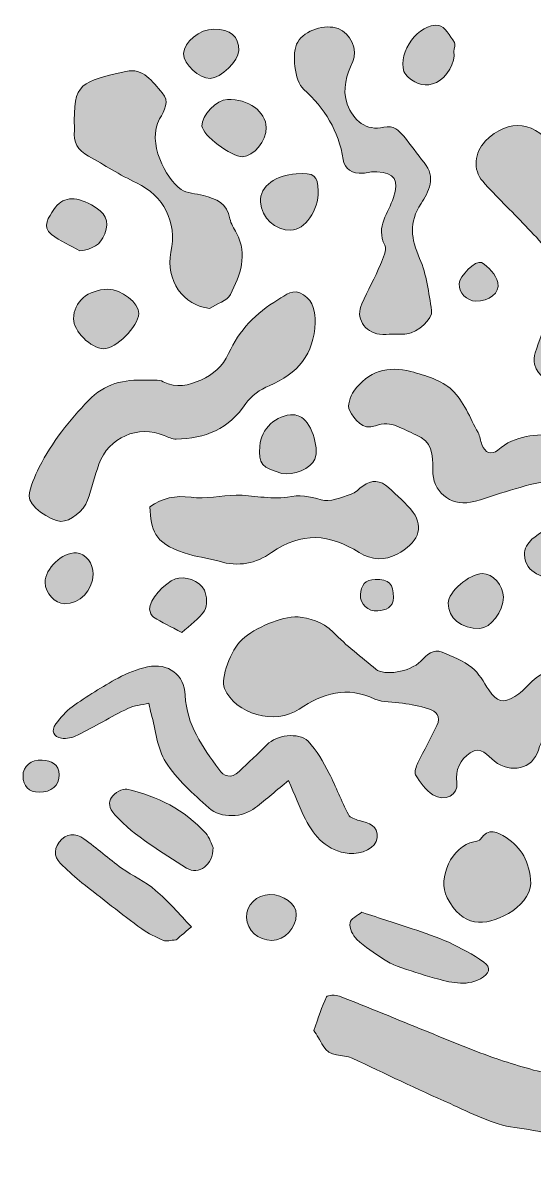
# Model space of a CAD drawing. Header units: centimetres. Extents: x 0 to 18.3, y -0.9 to 29.5.
# Drawn here: x 4.11 to 7.19, y -0.94 to 5.95 of the extents above; entities that cross this region are included whole.
import ezdxf

# ---------------------------------------------------------------- set-up
doc = ezdxf.new("R2010")
doc.units = ezdxf.units.CM
doc.header["$MEASUREMENT"] = 0
doc.layers.add('Layer 1', color=7, linetype='Continuous', lineweight=0)

msp = doc.modelspace()

# ---------------------------------------------------------------- hatches: boundary and pattern name
at = {"layer": 'Layer 1', "true_color": 0x000000, "transparency": 33554687}
h = msp.add_hatch(color=18, dxfattribs=at)
h.dxf.hatch_style = 2
edge = h.paths.add_edge_path()
edge.add_spline(control_points=[(6.3379, 4.0765), (6.3123, 4.0765), (6.2864, 4.0741), (6.2611, 4.077), (6.1676, 4.0876), (6.1146, 4.1773), (6.1531, 4.2602), (6.1901, 4.3395), (6.2318, 4.4167), (6.2664, 4.497), (6.2822, 4.5336), (6.3058, 4.5851), (6.2919, 4.613), (6.2358, 4.7257), (6.3143, 4.8086), (6.3444, 4.9001), (6.3783, 5.0032), (6.3547, 5.0497), (6.244, 5.0562), (6.2161, 5.0578), (6.1876, 5.0491), (6.1593, 5.0471), (6.0976, 5.0427), (6.0499, 5.0709), (6.0408, 5.1303), (6.0145, 5.3023), (5.93, 5.4386), (5.803, 5.553), (5.7483, 5.6023), (5.7283, 5.7741), (5.7673, 5.8378), (5.8106, 5.9087), (5.9307, 5.9485), (6.0111, 5.9186), (6.0852, 5.891), (6.132, 5.7909), (6.0994, 5.7196), (6.0618, 5.6371), (6.0333, 5.5576), (6.066, 5.4639), (6.1011, 5.3631), (6.1827, 5.3002), (6.2854, 5.3242), (6.3473, 5.3387), (6.376, 5.3046), (6.4063, 5.2695), (6.45, 5.2189), (6.4867, 5.1623), (6.5296, 5.1109), (6.6035, 5.0222), (6.5554, 4.9338), (6.5109, 4.8646), (6.4366, 4.7494), (6.4497, 4.6515), (6.502, 4.5333), (6.5447, 4.4369), (6.5566, 4.3258), (6.5742, 4.2198), (6.5827, 4.1682), (6.4908, 4.0869), (6.4243, 4.0785), (6.3959, 4.0748), (6.3667, 4.0778), (6.3379, 4.0778), (6.3379, 4.0774), (6.3379, 4.077), (6.3379, 4.0765)], knot_values=[0, 0, 0, 0, 1, 1, 1, 2, 2, 2, 3, 3, 3, 4, 4, 4, 5, 5, 5, 6, 6, 6, 7, 7, 7, 8, 8, 8, 9, 9, 9, 10, 10, 10, 11, 11, 11, 12, 12, 12, 13, 13, 13, 14, 14, 14, 15, 15, 15, 16, 16, 16, 17, 17, 17, 18, 18, 18, 19, 19, 19, 20, 20, 20, 21, 21, 21, 22, 22, 22, 22], degree=3, periodic=0)
h = msp.add_hatch(color=18, dxfattribs=at)
h.dxf.hatch_style = 2
edge = h.paths.add_edge_path()
edge.add_spline(control_points=[(6.7088, 5.7818), (6.7186, 5.7143), (6.6659, 5.6237), (6.6036, 5.5943), (6.5404, 5.5644), (6.4851, 5.583), (6.435, 5.6248), (6.4237, 5.6343), (6.4122, 5.6471), (6.4077, 5.6607), (6.3697, 5.7767), (6.4972, 5.9534), (6.6173, 5.9381), (6.6531, 5.9335), (6.6841, 5.8739), (6.7121, 5.8357), (6.7203, 5.8245), (6.7104, 5.8001), (6.7088, 5.7818)], knot_values=[0, 0, 0, 0, 1, 1, 1, 2, 2, 2, 3, 3, 3, 4, 4, 4, 5, 5, 5, 6, 6, 6, 6], degree=3, periodic=0)
h = msp.add_hatch(color=18, dxfattribs=at)
h.dxf.hatch_style = 2
edge = h.paths.add_edge_path()
edge.add_spline(control_points=[(5.0793, 5.7681), (5.0797, 5.8376), (5.1761, 5.9156), (5.2624, 5.916), (5.3615, 5.9166), (5.4137, 5.8712), (5.4115, 5.7865), (5.4099, 5.7233), (5.3049, 5.6203), (5.24, 5.6182), (5.1735, 5.6161), (5.0789, 5.7042), (5.0793, 5.7681)], knot_values=[0, 0, 0, 0, 1, 1, 1, 2, 2, 2, 3, 3, 3, 4, 4, 4, 4], degree=3, periodic=0)
h = msp.add_hatch(color=18, dxfattribs=at)
h.dxf.hatch_style = 2
edge = h.paths.add_edge_path()
edge.add_spline(control_points=[(5.2361, 4.2326), (5.0777, 4.2471), (4.9689, 4.4048), (5.0028, 4.5707), (5.0405, 4.7552), (4.9597, 4.9105), (4.7957, 4.9885), (4.6958, 5.036), (4.6022, 5.0967), (4.5053, 5.1505), (4.4435, 5.1849), (4.4103, 5.2334), (4.4217, 5.3065), (4.4222, 5.3096), (4.4219, 5.3129), (4.4218, 5.3161), (4.4093, 5.5991), (4.4662, 5.5979), (4.7313, 5.6606), (4.8362, 5.6854), (4.8916, 5.5969), (4.9501, 5.5323), (4.9978, 5.4797), (4.9626, 5.4249), (4.9347, 5.3746), (4.8563, 5.2329), (4.9714, 5.0155), (5.0637, 4.9497), (5.0994, 4.9243), (5.1534, 4.9248), (5.1989, 4.9127), (5.2749, 4.8925), (5.3426, 4.8647), (5.3586, 4.7729), (5.3639, 4.7428), (5.3837, 4.7148), (5.3984, 4.6867), (5.4671, 4.5554), (5.4209, 4.4318), (5.3615, 4.3164), (5.3414, 4.2773), (5.2791, 4.2599), (5.2361, 4.2326)], knot_values=[0, 0, 0, 0, 1, 1, 1, 2, 2, 2, 3, 3, 3, 4, 4, 4, 5, 5, 5, 6, 6, 6, 7, 7, 7, 8, 8, 8, 9, 9, 9, 10, 10, 10, 11, 11, 11, 12, 12, 12, 13, 13, 13, 14, 14, 14, 14], degree=3, periodic=0)
h = msp.add_hatch(color=18, dxfattribs=at)
h.dxf.hatch_style = 2
edge = h.paths.add_edge_path()
edge.add_spline(control_points=[(5.5773, 5.3226), (5.5785, 5.242), (5.5021, 5.1476), (5.4346, 5.1463), (5.3672, 5.145), (5.1925, 5.277), (5.1898, 5.3312), (5.1867, 5.3938), (5.2785, 5.4902), (5.3432, 5.4922), (5.4688, 5.496), (5.5759, 5.4185), (5.5773, 5.3226)], knot_values=[0, 0, 0, 0, 1, 1, 1, 2, 2, 2, 3, 3, 3, 4, 4, 4, 4], degree=3, periodic=0)
h = msp.add_hatch(color=18, dxfattribs=at)
h.dxf.hatch_style = 2
edge = h.paths.add_edge_path()
edge.add_spline(control_points=[(7.3579, 3.8104), (7.2786, 3.7923), (7.2176, 3.8123), (7.1951, 3.8962), (7.1894, 3.9174), (7.192, 3.9436), (7.199, 3.9648), (7.2227, 4.0367), (7.2491, 4.1078), (7.2767, 4.1784), (7.2987, 4.235), (7.3195, 4.2891), (7.2749, 4.3461), (7.2653, 4.3584), (7.2654, 4.3861), (7.272, 4.4022), (7.3353, 4.5553), (7.2257, 4.6382), (7.1399, 4.7297), (7.055, 4.8202), (6.9644, 4.9056), (6.8823, 4.9985), (6.8216, 5.0672), (6.8327, 5.172), (6.8978, 5.2401), (7.0347, 5.3834), (7.2164, 5.362), (7.3118, 5.1855), (7.3323, 5.1476), (7.3353, 5.0922), (7.3273, 5.0484), (7.2989, 4.8944), (7.3376, 4.7755), (7.4553, 4.6632), (7.5486, 4.5742), (7.6526, 4.4762), (7.6449, 4.3215), (7.6383, 4.1873), (7.6741, 4.0508), (7.5836, 3.9258), (7.5243, 3.8438), (7.4658, 3.7839), (7.3579, 3.8104)], knot_values=[0, 0, 0, 0, 1, 1, 1, 2, 2, 2, 3, 3, 3, 4, 4, 4, 5, 5, 5, 6, 6, 6, 7, 7, 7, 8, 8, 8, 9, 9, 9, 10, 10, 10, 11, 11, 11, 12, 12, 12, 13, 13, 13, 14, 14, 14, 14], degree=3, periodic=0)
h = msp.add_hatch(color=18, dxfattribs=at)
h.dxf.hatch_style = 2
edge = h.paths.add_edge_path()
edge.add_spline(control_points=[(5.8907, 4.9405), (5.8927, 4.8237), (5.8105, 4.7051), (5.7262, 4.7032), (5.632, 4.701), (5.5478, 4.7787), (5.5426, 4.8723), (5.5369, 4.9754), (5.6414, 5.0345), (5.7572, 5.0436), (5.8683, 5.0523), (5.8892, 5.0319), (5.8907, 4.9405)], knot_values=[0, 0, 0, 0, 1, 1, 1, 2, 2, 2, 3, 3, 3, 4, 4, 4, 4], degree=3, periodic=0)
h = msp.add_hatch(color=18, dxfattribs=at)
h.dxf.hatch_style = 2
edge = h.paths.add_edge_path()
edge.add_spline(control_points=[(4.4542, 4.5794), (4.397, 4.6115), (4.3343, 4.6368), (4.2839, 4.6774), (4.2223, 4.7271), (4.2671, 4.7825), (4.2978, 4.8288), (4.348, 4.9048), (4.4201, 4.9119), (4.5232, 4.857), (4.611, 4.8103), (4.6327, 4.7605), (4.6036, 4.6813), (4.579, 4.6145), (4.5307, 4.5896), (4.4542, 4.5794)], knot_values=[0, 0, 0, 0, 1, 1, 1, 2, 2, 2, 3, 3, 3, 4, 4, 4, 5, 5, 5, 5], degree=3, periodic=0)
h = msp.add_hatch(color=18, dxfattribs=at)
h.dxf.hatch_style = 2
edge = h.paths.add_edge_path()
edge.add_spline(control_points=[(6.8411, 4.2761), (6.7861, 4.2774), (6.7383, 4.327), (6.7402, 4.3807), (6.7418, 4.4243), (6.8402, 4.5269), (6.8743, 4.508), (6.9176, 4.4841), (6.9622, 4.4345), (6.9736, 4.3879), (6.989, 4.3252), (6.9178, 4.2743), (6.8411, 4.2761)], knot_values=[0, 0, 0, 0, 1, 1, 1, 2, 2, 2, 3, 3, 3, 4, 4, 4, 4], degree=3, periodic=0)
h = msp.add_hatch(color=18, dxfattribs=at)
h.dxf.hatch_style = 2
edge = h.paths.add_edge_path()
edge.add_spline(control_points=[(4.8527, 3.7992), (4.8877, 3.7969), (4.9279, 3.8048), (4.9568, 3.7903), (5.0367, 3.7499), (5.1087, 3.7667), (5.1834, 3.8005), (5.2585, 3.8344), (5.3156, 3.8809), (5.3509, 3.9604), (5.4129, 4.0999), (5.5161, 4.2054), (5.6479, 4.2836), (5.6967, 4.3126), (5.7388, 4.3567), (5.8021, 4.3146), (5.8639, 4.2735), (5.8737, 4.2079), (5.8719, 4.1464), (5.8664, 3.9589), (5.7679, 3.8367), (5.5944, 3.7657), (5.5414, 3.744), (5.4853, 3.7051), (5.4545, 3.6584), (5.3533, 3.5048), (5.2082, 3.4481), (5.0347, 3.4435), (5.0109, 3.4428), (4.986, 3.4566), (4.9628, 3.4663), (4.8048, 3.532), (4.6266, 3.4549), (4.5688, 3.2929), (4.5433, 3.2214), (4.5246, 3.1476), (4.5005, 3.0756), (4.4791, 3.0117), (4.3941, 2.9462), (4.34, 2.9485), (4.2732, 2.9515), (4.1427, 3.0442), (4.148, 3.1005), (4.1535, 3.1601), (4.1823, 3.2195), (4.2096, 3.2747), (4.2846, 3.4261), (4.3899, 3.556), (4.5062, 3.6777), (4.6017, 3.7776), (4.7202, 3.8063), (4.8527, 3.7992)], knot_values=[0, 0, 0, 0, 1, 1, 1, 2, 2, 2, 3, 3, 3, 4, 4, 4, 5, 5, 5, 6, 6, 6, 7, 7, 7, 8, 8, 8, 9, 9, 9, 10, 10, 10, 11, 11, 11, 12, 12, 12, 13, 13, 13, 14, 14, 14, 15, 15, 15, 16, 16, 16, 17, 17, 17, 17], degree=3, periodic=0)
h = msp.add_hatch(color=18, dxfattribs=at)
h.dxf.hatch_style = 2
edge = h.paths.add_edge_path()
edge.add_spline(control_points=[(4.6224, 4.3472), (4.7044, 4.3483), (4.8107, 4.2651), (4.8087, 4.2014), (4.8062, 4.123), (4.6697, 3.9867), (4.5962, 3.9892), (4.5186, 3.9919), (4.4158, 4.095), (4.4159, 4.1701), (4.416, 4.2713), (4.5027, 4.3455), (4.6224, 4.3472)], knot_values=[0, 0, 0, 0, 1, 1, 1, 2, 2, 2, 3, 3, 3, 4, 4, 4, 4], degree=3, periodic=0)
h = msp.add_hatch(color=18, dxfattribs=at)
h.dxf.hatch_style = 2
edge = h.paths.add_edge_path()
edge.add_spline(control_points=[(7.7411, 3.1605), (7.742, 2.9588), (7.687, 2.8311), (7.5862, 2.722), (7.5558, 2.6891), (7.5218, 2.6594), (7.4926, 2.6255), (7.4491, 2.575), (7.3936, 2.5625), (7.3367, 2.5854), (7.2531, 2.619), (7.1395, 2.6244), (7.1336, 2.7496), (7.1322, 2.7797), (7.1552, 2.8193), (7.1794, 2.8402), (7.2271, 2.8814), (7.2847, 2.911), (7.3357, 2.9487), (7.3556, 2.9633), (7.3753, 2.9844), (7.384, 3.0068), (7.4268, 3.1165), (7.4237, 3.1837), (7.2883, 3.1873), (7.209, 3.1894), (7.128, 3.1571), (7.049, 3.1358), (6.9684, 3.1141), (6.8908, 3.0793), (6.8093, 3.0639), (6.6837, 3.0402), (6.5789, 3.1288), (6.5808, 3.2589), (6.5822, 3.3509), (6.577, 3.4327), (6.4791, 3.4708), (6.4017, 3.5009), (6.3329, 3.5609), (6.2362, 3.5244), (6.1555, 3.4939), (6.1107, 3.5643), (6.0786, 3.618), (6.0637, 3.6429), (6.0841, 3.702), (6.106, 3.7334), (6.1903, 3.8537), (6.3138, 3.8878), (6.4498, 3.8516), (6.5372, 3.8283), (6.6351, 3.7991), (6.6978, 3.7401), (6.7682, 3.6737), (6.8051, 3.5714), (6.8544, 3.4835), (6.8665, 3.4619), (6.8687, 3.435), (6.8775, 3.4113), (6.8958, 3.362), (6.9344, 3.3455), (6.9733, 3.3786), (7.0794, 3.4692), (7.2029, 3.4749), (7.3319, 3.4669), (7.3637, 3.4649), (7.3999, 3.4601), (7.4271, 3.4722), (7.5336, 3.5193), (7.5926, 3.4616), (7.6366, 3.38), (7.6825, 3.2951), (7.72, 3.2055), (7.7411, 3.1605)], knot_values=[0, 0, 0, 0, 1, 1, 1, 2, 2, 2, 3, 3, 3, 4, 4, 4, 5, 5, 5, 6, 6, 6, 7, 7, 7, 8, 8, 8, 9, 9, 9, 10, 10, 10, 11, 11, 11, 12, 12, 12, 13, 13, 13, 14, 14, 14, 15, 15, 15, 16, 16, 16, 17, 17, 17, 18, 18, 18, 19, 19, 19, 20, 20, 20, 21, 21, 21, 22, 22, 22, 23, 23, 23, 24, 24, 24, 24], degree=3, periodic=0)
h = msp.add_hatch(color=18, dxfattribs=at)
h.dxf.hatch_style = 2
edge = h.paths.add_edge_path()
edge.add_spline(control_points=[(5.5383, 3.4024), (5.5441, 3.5055), (5.6386, 3.5933), (5.7421, 3.5908), (5.7546, 3.5905), (5.7673, 3.5857), (5.7792, 3.5813), (5.8441, 3.5572), (5.8992, 3.4002), (5.8704, 3.3229), (5.8502, 3.2687), (5.7368, 3.2202), (5.6723, 3.238), (5.5491, 3.272), (5.5321, 3.2928), (5.5383, 3.4024)], knot_values=[0, 0, 0, 0, 1, 1, 1, 2, 2, 2, 3, 3, 3, 4, 4, 4, 5, 5, 5, 5], degree=3, periodic=0)
h = msp.add_hatch(color=18, dxfattribs=at)
h.dxf.hatch_style = 2
edge = h.paths.add_edge_path()
edge.add_spline(control_points=[(4.8765, 3.0353), (4.9507, 3.0904), (5.0292, 3.1059), (5.1241, 3.0937), (5.2124, 3.0823), (5.3047, 3.1045), (5.3954, 3.1067), (5.4449, 3.108), (5.4947, 3.0968), (5.5446, 3.0945), (5.5982, 3.0921), (5.6535, 3.0857), (5.7054, 3.0953), (5.7768, 3.1087), (5.838, 3.1007), (5.9083, 3.0774), (5.9592, 3.0606), (6.029, 3.0947), (6.0884, 3.1126), (6.1144, 3.1205), (6.1358, 3.1442), (6.1588, 3.1614), (6.2133, 3.2022), (6.2665, 3.1962), (6.3142, 3.1523), (6.366, 3.1047), (6.4211, 3.0584), (6.4626, 3.0025), (6.5323, 2.9087), (6.488, 2.8161), (6.3668, 2.7505), (6.2941, 2.7111), (6.2112, 2.7146), (6.1383, 2.7605), (5.9611, 2.8723), (5.7891, 2.8884), (5.609, 2.7601), (5.5172, 2.6947), (5.4086, 2.6723), (5.2932, 2.7079), (5.2243, 2.7292), (5.1502, 2.7347), (5.0823, 2.7581), (4.8947, 2.8227), (4.8849, 2.8967), (4.8765, 3.0353)], knot_values=[0, 0, 0, 0, 1, 1, 1, 2, 2, 2, 3, 3, 3, 4, 4, 4, 5, 5, 5, 6, 6, 6, 7, 7, 7, 8, 8, 8, 9, 9, 9, 10, 10, 10, 11, 11, 11, 12, 12, 12, 13, 13, 13, 14, 14, 14, 15, 15, 15, 15], degree=3, periodic=0)
h = msp.add_hatch(color=18, dxfattribs=at)
h.dxf.hatch_style = 2
edge = h.paths.add_edge_path()
edge.add_spline(control_points=[(4.5341, 2.6299), (4.5309, 2.53), (4.4543, 2.4513), (4.3604, 2.4514), (4.3058, 2.4515), (4.245, 2.5184), (4.2443, 2.5791), (4.2434, 2.6635), (4.3479, 2.7627), (4.4331, 2.7584), (4.4885, 2.7556), (4.5362, 2.6949), (4.5341, 2.6299)], knot_values=[0, 0, 0, 0, 1, 1, 1, 2, 2, 2, 3, 3, 3, 4, 4, 4, 4], degree=3, periodic=0)
h = msp.add_hatch(color=18, dxfattribs=at)
h.dxf.hatch_style = 2
edge = h.paths.add_edge_path()
edge.add_spline(control_points=[(5.0686, 2.2786), (5.0009, 2.3145), (4.9481, 2.3399), (4.8985, 2.3705), (4.8851, 2.3788), (4.8758, 2.4025), (4.8745, 2.4198), (4.8707, 2.471), (4.9646, 2.5783), (5.0296, 2.6017), (5.0835, 2.6212), (5.1781, 2.5923), (5.2044, 2.5341), (5.2204, 2.4986), (5.2237, 2.4402), (5.2046, 2.4099), (5.173, 2.3601), (5.1186, 2.3248), (5.0686, 2.2786)], knot_values=[0, 0, 0, 0, 1, 1, 1, 2, 2, 2, 3, 3, 3, 4, 4, 4, 5, 5, 5, 6, 6, 6, 6], degree=3, periodic=0)
h = msp.add_hatch(color=18, dxfattribs=at)
h.dxf.hatch_style = 2
edge = h.paths.add_edge_path()
edge.add_spline(control_points=[(6.6747, 2.4558), (6.6755, 2.5249), (6.7996, 2.6321), (6.8805, 2.6335), (6.9429, 2.6345), (7.0076, 2.5622), (7.0071, 2.4919), (7.0064, 2.4055), (6.9301, 2.3043), (6.8646, 2.303), (6.7529, 2.3008), (6.6736, 2.3646), (6.6747, 2.4558)], knot_values=[0, 0, 0, 0, 1, 1, 1, 2, 2, 2, 3, 3, 3, 4, 4, 4, 4], degree=3, periodic=0)
h = msp.add_hatch(color=18, dxfattribs=at)
h.dxf.hatch_style = 2
edge = h.paths.add_edge_path()
edge.add_spline(control_points=[(6.3442, 2.49), (6.3436, 2.4289), (6.2972, 2.4126), (6.2505, 2.4086), (6.1896, 2.4035), (6.1416, 2.4518), (6.1449, 2.5067), (6.1482, 2.5617), (6.1745, 2.5978), (6.2337, 2.5982), (6.3191, 2.5987), (6.3444, 2.573), (6.3442, 2.49)], knot_values=[0, 0, 0, 0, 1, 1, 1, 2, 2, 2, 3, 3, 3, 4, 4, 4, 4], degree=3, periodic=0)
h = msp.add_hatch(color=18, dxfattribs=at)
h.dxf.hatch_style = 2
edge = h.paths.add_edge_path()
edge.add_spline(control_points=[(5.7695, 2.3738), (5.8355, 2.3632), (5.9149, 2.3484), (5.9812, 2.2801), (6.0599, 2.199), (6.1514, 2.1303), (6.2381, 2.0571), (6.287, 2.0158), (6.4439, 2.0392), (6.5088, 2.105), (6.547, 2.1438), (6.5825, 2.1813), (6.638, 2.1597), (6.7004, 2.1355), (6.7649, 2.1086), (6.8167, 2.0679), (6.8599, 2.0339), (6.8872, 1.9789), (6.9196, 1.932), (6.9699, 1.8591), (7.0012, 1.8487), (7.076, 1.8931), (7.1083, 1.9122), (7.1365, 1.9399), (7.1627, 1.9673), (7.2469, 2.0552), (7.3486, 2.0842), (7.4668, 2.0647), (7.5499, 2.0509), (7.6162, 1.975), (7.6124, 1.8962), (7.6072, 1.788), (7.5556, 1.7276), (7.4515, 1.7315), (7.3282, 1.7361), (7.2555, 1.6914), (7.2182, 1.5697), (7.1829, 1.4545), (7.0519, 1.426), (6.9528, 1.5028), (6.9094, 1.5365), (6.8749, 1.5981), (6.8075, 1.5529), (6.745, 1.5108), (6.7159, 1.4518), (6.7272, 1.3731), (6.7375, 1.3003), (6.6552, 1.255), (6.5812, 1.3004), (6.538, 1.3268), (6.5059, 1.3756), (6.4778, 1.4201), (6.4682, 1.4354), (6.4815, 1.4704), (6.4921, 1.4926), (6.5285, 1.5683), (6.5696, 1.6418), (6.6065, 1.7174), (6.6331, 1.7718), (6.6027, 1.8046), (6.5547, 1.8194), (6.5041, 1.8351), (6.4511, 1.8438), (6.3987, 1.8526), (6.3434, 1.8619), (6.2812, 1.8546), (6.233, 1.8775), (6.0646, 1.9575), (5.9188, 1.9125), (5.7765, 1.8163), (5.6324, 1.7189), (5.3902, 1.7869), (5.3257, 1.9417), (5.3007, 2.0016), (5.3628, 2.1738), (5.4319, 2.2362), (5.5114, 2.3081), (5.6653, 2.3746), (5.7695, 2.3738)], knot_values=[0, 0, 0, 0, 1, 1, 1, 2, 2, 2, 3, 3, 3, 4, 4, 4, 5, 5, 5, 6, 6, 6, 7, 7, 7, 8, 8, 8, 9, 9, 9, 10, 10, 10, 11, 11, 11, 12, 12, 12, 13, 13, 13, 14, 14, 14, 15, 15, 15, 16, 16, 16, 17, 17, 17, 18, 18, 18, 19, 19, 19, 20, 20, 20, 21, 21, 21, 22, 22, 22, 23, 23, 23, 24, 24, 24, 25, 25, 25, 26, 26, 26, 26], degree=3, periodic=0)
h = msp.add_hatch(color=18, dxfattribs=at)
h.dxf.hatch_style = 2
edge = h.paths.add_edge_path()
edge.add_spline(control_points=[(5.7122, 1.3863), (5.6426, 1.3292), (5.578, 1.2752), (5.5123, 1.2227), (5.4371, 1.1626), (5.3045, 1.1552), (5.231, 1.2212), (5.137, 1.3059), (5.0382, 1.3926), (4.9713, 1.4975), (4.9185, 1.5804), (4.9108, 1.692), (4.8833, 1.7909), (4.8791, 1.806), (4.8762, 1.8216), (4.8694, 1.8519), (4.8256, 1.8415), (4.781, 1.8388), (4.7439, 1.8206), (4.6413, 1.7703), (4.5428, 1.7116), (4.4405, 1.6604), (4.4114, 1.6458), (4.3731, 1.6359), (4.3423, 1.6417), (4.2981, 1.65), (4.2764, 1.6843), (4.3096, 1.727), (4.3388, 1.7644), (4.3686, 1.8045), (4.4067, 1.831), (4.4963, 1.8931), (4.5889, 1.9516), (4.6844, 2.0042), (4.7393, 2.0345), (4.8005, 2.0586), (4.8618, 2.0712), (4.9868, 2.0968), (5.0847, 2.0247), (5.0893, 1.8999), (5.0959, 1.7219), (5.1951, 1.5887), (5.2912, 1.4538), (5.3209, 1.4122), (5.3655, 1.3928), (5.4134, 1.4409), (5.4687, 1.4964), (5.529, 1.547), (5.5831, 1.6035), (5.6355, 1.6582), (5.7712, 1.6807), (5.8294, 1.623), (5.8832, 1.5696), (5.9203, 1.4973), (5.9565, 1.429), (5.9992, 1.3483), (6.0307, 1.2617), (6.0727, 1.1807), (6.0822, 1.1624), (6.1138, 1.1513), (6.1373, 1.1454), (6.1954, 1.1308), (6.2544, 1.116), (6.2459, 1.0398), (6.239, 0.9785), (6.1525, 0.9398), (6.0769, 0.947), (5.9434, 0.9598), (5.8697, 1.0462), (5.8141, 1.1531), (5.7769, 1.2245), (5.7491, 1.3007), (5.7122, 1.3863)], knot_values=[0, 0, 0, 0, 1, 1, 1, 2, 2, 2, 3, 3, 3, 4, 4, 4, 5, 5, 5, 6, 6, 6, 7, 7, 7, 8, 8, 8, 9, 9, 9, 10, 10, 10, 11, 11, 11, 12, 12, 12, 13, 13, 13, 14, 14, 14, 15, 15, 15, 16, 16, 16, 17, 17, 17, 18, 18, 18, 19, 19, 19, 20, 20, 20, 21, 21, 21, 22, 22, 22, 23, 23, 23, 24, 24, 24, 24], degree=3, periodic=0)
h = msp.add_hatch(color=18, dxfattribs=at)
h.dxf.hatch_style = 2
edge = h.paths.add_edge_path()
edge.add_spline(control_points=[(4.2092, 1.3157), (4.1457, 1.3173), (4.1121, 1.3515), (4.1112, 1.414), (4.1103, 1.4741), (4.1594, 1.5134), (4.2266, 1.5092), (4.2823, 1.5056), (4.3275, 1.4848), (4.3294, 1.4208), (4.3313, 1.3558), (4.2818, 1.3148), (4.2092, 1.3157)], knot_values=[0, 0, 0, 0, 1, 1, 1, 2, 2, 2, 3, 3, 3, 4, 4, 4, 4], degree=3, periodic=0)
h = msp.add_hatch(color=18, dxfattribs=at)
h.dxf.hatch_style = 2
edge = h.paths.add_edge_path()
edge.add_spline(control_points=[(5.2567, 0.982), (5.2594, 0.8763), (5.1687, 0.813), (5.0975, 0.8587), (4.9465, 0.9556), (4.7898, 1.0439), (4.6653, 1.1795), (4.6278, 1.2203), (4.6258, 1.255), (4.6455, 1.2847), (4.6631, 1.3112), (4.7111, 1.3402), (4.7379, 1.3341), (4.9208, 1.2921), (5.0849, 1.2104), (5.2123, 1.0685), (5.2366, 1.0416), (5.2468, 1.002), (5.2567, 0.982)], knot_values=[0, 0, 0, 0, 1, 1, 1, 2, 2, 2, 3, 3, 3, 4, 4, 4, 5, 5, 5, 6, 6, 6, 6], degree=3, periodic=0)
h = msp.add_hatch(color=18, dxfattribs=at)
h.dxf.hatch_style = 2
edge = h.paths.add_edge_path()
edge.add_spline(control_points=[(7.172, 0.766), (7.169, 0.6942), (7.1081, 0.6251), (7.0373, 0.5844), (6.8946, 0.5022), (6.7579, 0.5029), (6.668, 0.6795), (6.6063, 0.8009), (6.6975, 0.9897), (6.8298, 1.0172), (6.8436, 1.02), (6.8626, 1.0229), (6.8689, 1.0325), (6.9168, 1.1059), (6.9719, 1.0758), (7.0234, 1.0426), (7.1143, 0.9839), (7.1655, 0.8996), (7.172, 0.766)], knot_values=[0, 0, 0, 0, 1, 1, 1, 2, 2, 2, 3, 3, 3, 4, 4, 4, 5, 5, 5, 6, 6, 6, 6], degree=3, periodic=0)
h = msp.add_hatch(color=18, dxfattribs=at)
h.dxf.hatch_style = 2
edge = h.paths.add_edge_path()
edge.add_spline(control_points=[(5.126, 0.5047), (5.0781, 0.4635), (5.0486, 0.4379), (5.0341, 0.4254), (4.999, 0.4236), (4.9753, 0.4155), (4.958, 0.4228), (4.9126, 0.442), (4.8663, 0.4628), (4.827, 0.492), (4.7049, 0.5823), (4.5853, 0.6761), (4.466, 0.7702), (4.4261, 0.8017), (4.3899, 0.838), (4.352, 0.872), (4.3057, 0.9135), (4.2887, 0.9605), (4.3293, 1.015), (4.3716, 1.0716), (4.4266, 1.0715), (4.4783, 1.0344), (4.556, 0.9787), (4.6274, 0.9142), (4.705, 0.8584), (4.7715, 0.8107), (4.849, 0.7769), (4.9107, 0.7242), (4.9873, 0.659), (5.0526, 0.5807), (5.126, 0.5047)], knot_values=[0, 0, 0, 0, 1, 1, 1, 2, 2, 2, 3, 3, 3, 4, 4, 4, 5, 5, 5, 6, 6, 6, 7, 7, 7, 8, 8, 8, 9, 9, 9, 10, 10, 10, 10], degree=3, periodic=0)
h = msp.add_hatch(color=18, dxfattribs=at)
h.dxf.hatch_style = 2
edge = h.paths.add_edge_path()
edge.add_spline(control_points=[(5.5993, 0.699), (5.6817, 0.7), (5.7586, 0.642), (5.7587, 0.5789), (5.7587, 0.4975), (5.6878, 0.4221), (5.6119, 0.4228), (5.5274, 0.4235), (5.4621, 0.4826), (5.459, 0.5608), (5.4561, 0.6357), (5.5194, 0.698), (5.5993, 0.699)], knot_values=[0, 0, 0, 0, 1, 1, 1, 2, 2, 2, 3, 3, 3, 4, 4, 4, 4], degree=3, periodic=0)
h = msp.add_hatch(color=18, dxfattribs=at)
h.dxf.hatch_style = 2
edge = h.paths.add_edge_path()
edge.add_spline(control_points=[(6.1528, 0.5921), (6.265, 0.5557), (6.3615, 0.5256), (6.4571, 0.493), (6.5313, 0.4677), (6.6066, 0.4438), (6.6775, 0.411), (6.7507, 0.377), (6.8225, 0.3376), (6.8888, 0.2917), (6.9353, 0.2596), (6.9234, 0.2189), (6.8693, 0.191), (6.776, 0.1429), (6.6838, 0.1706), (6.5926, 0.1955), (6.5166, 0.2163), (6.4418, 0.2414), (6.3674, 0.2673), (6.3382, 0.2774), (6.3098, 0.2924), (6.2841, 0.3097), (6.229, 0.3469), (6.1717, 0.3824), (6.124, 0.4278), (6.0991, 0.4515), (6.0782, 0.4967), (6.0825, 0.5286), (6.0859, 0.5537), (6.1305, 0.5733), (6.1528, 0.5921)], knot_values=[0, 0, 0, 0, 1, 1, 1, 2, 2, 2, 3, 3, 3, 4, 4, 4, 5, 5, 5, 6, 6, 6, 7, 7, 7, 8, 8, 8, 9, 9, 9, 10, 10, 10, 10], degree=3, periodic=0)
h = msp.add_hatch(color=18, dxfattribs=at)
h.dxf.hatch_style = 2
edge = h.paths.add_edge_path()
edge.add_spline(control_points=[(5.8652, -0.1204), (5.8928, -0.0426), (5.9113, 0.0221), (5.9406, 0.0815), (5.9465, 0.0936), (5.9963, 0.0949), (6.0198, 0.0857), (6.1935, 0.0182), (6.3656, -0.0535), (6.5384, -0.1232), (6.6725, -0.1773), (6.8055, -0.2348), (6.9419, -0.2826), (7.0599, -0.324), (7.1808, -0.3587), (7.3025, -0.3874), (7.4223, -0.4157), (7.5441, -0.4381), (7.6662, -0.4535), (7.8145, -0.4721), (7.9642, -0.4788), (8.1129, -0.4947), (8.1589, -0.4997), (8.2029, -0.5236), (8.2489, -0.529), (8.3363, -0.5393), (8.4269, -0.5582), (8.5122, -0.5461), (9.0281, -0.4729), (9.525, -0.3382), (9.9704, -0.0551), (10.0182, -0.0248), (10.0547, -0.0262), (10.1023, -0.0525), (10.1488, -0.0781), (10.1516, -0.1148), (10.1473, -0.1575), (10.1459, -0.1718), (10.1441, -0.1892), (10.1355, -0.1992), (10.1052, -0.2341), (10.0837, -0.2632), (10.1072, -0.3168), (10.117, -0.339), (10.0902, -0.3972), (10.0645, -0.4118), (9.8803, -0.5166), (9.6966, -0.6245), (9.5034, -0.7107), (9.3874, -0.7626), (9.2562, -0.7881), (9.1291, -0.8061), (8.8901, -0.84), (8.6476, -0.8497), (8.4095, -0.8882), (8.1003, -0.9382), (7.8055, -0.8868), (7.5111, -0.8027), (7.3682, -0.7618), (7.2259, -0.7246), (7.0759, -0.7056), (6.9416, -0.6886), (6.8127, -0.6172), (6.6853, -0.5611), (6.4872, -0.474), (6.2922, -0.38), (6.0963, -0.2878), (6.0384, -0.2606), (5.9584, -0.2862), (5.9196, -0.2128), (5.9019, -0.1792), (5.881, -0.1471), (5.8652, -0.1204)], knot_values=[0, 0, 0, 0, 1, 1, 1, 2, 2, 2, 3, 3, 3, 4, 4, 4, 5, 5, 5, 6, 6, 6, 7, 7, 7, 8, 8, 8, 9, 9, 9, 10, 10, 10, 11, 11, 11, 12, 12, 12, 13, 13, 13, 14, 14, 14, 15, 15, 15, 16, 16, 16, 17, 17, 17, 18, 18, 18, 19, 19, 19, 20, 20, 20, 21, 21, 21, 22, 22, 22, 23, 23, 23, 24, 24, 24, 24], degree=3, periodic=0)

# ---------------------------------------------------------------- linework, layer by layer
at = {"layer": 'Layer 1'}
for points, knots in [([(6.3379, 4.0765), (6.3123, 4.0765), (6.2864, 4.0741), (6.2611, 4.077), (6.1676, 4.0876), (6.1146, 4.1773), (6.1531, 4.2602), (6.1901, 4.3395), (6.2318, 4.4167), (6.2664, 4.497), (6.2822, 4.5336), (6.3058, 4.5851), (6.2919, 4.613), (6.2358, 4.7257), (6.3143, 4.8086), (6.3444, 4.9001), (6.3783, 5.0032), (6.3547, 5.0497), (6.244, 5.0562), (6.2161, 5.0578), (6.1876, 5.0491), (6.1593, 5.0471), (6.0976, 5.0427), (6.0499, 5.0709), (6.0408, 5.1303), (6.0145, 5.3023), (5.93, 5.4386), (5.803, 5.553), (5.7483, 5.6023), (5.7283, 5.7741), (5.7673, 5.8378), (5.8106, 5.9087), (5.9307, 5.9485), (6.0111, 5.9186), (6.0852, 5.891), (6.132, 5.7909), (6.0994, 5.7196), (6.0618, 5.6371), (6.0333, 5.5576), (6.066, 5.4639), (6.1011, 5.3631), (6.1827, 5.3002), (6.2854, 5.3242), (6.3473, 5.3387), (6.376, 5.3046), (6.4063, 5.2695), (6.45, 5.2189), (6.4867, 5.1623), (6.5296, 5.1109), (6.6035, 5.0222), (6.5554, 4.9338), (6.5109, 4.8646), (6.4366, 4.7494), (6.4497, 4.6515), (6.502, 4.5333), (6.5447, 4.4369), (6.5566, 4.3258), (6.5742, 4.2198), (6.5827, 4.1682), (6.4908, 4.0869), (6.4243, 4.0785), (6.3959, 4.0748), (6.3667, 4.0778), (6.3379, 4.0778), (6.3379, 4.0774), (6.3379, 4.077), (6.3379, 4.0765)], [0, 0, 0, 0, 1, 1, 1, 2, 2, 2, 3, 3, 3, 4, 4, 4, 5, 5, 5, 6, 6, 6, 7, 7, 7, 8, 8, 8, 9, 9, 9, 10, 10, 10, 11, 11, 11, 12, 12, 12, 13, 13, 13, 14, 14, 14, 15, 15, 15, 16, 16, 16, 17, 17, 17, 18, 18, 18, 19, 19, 19, 20, 20, 20, 21, 21, 21, 22, 22, 22, 22]), ([(6.7088, 5.7818), (6.7186, 5.7143), (6.6659, 5.6237), (6.6036, 5.5943), (6.5404, 5.5644), (6.4851, 5.583), (6.435, 5.6248), (6.4237, 5.6343), (6.4122, 5.6471), (6.4077, 5.6607), (6.3697, 5.7767), (6.4972, 5.9534), (6.6173, 5.9381), (6.6531, 5.9335), (6.6841, 5.8739), (6.7121, 5.8357), (6.7203, 5.8245), (6.7104, 5.8001), (6.7088, 5.7818)], [0, 0, 0, 0, 1, 1, 1, 2, 2, 2, 3, 3, 3, 4, 4, 4, 5, 5, 5, 6, 6, 6, 6]), ([(5.0793, 5.7681), (5.0797, 5.8376), (5.1761, 5.9156), (5.2624, 5.916), (5.3615, 5.9166), (5.4137, 5.8712), (5.4115, 5.7865), (5.4099, 5.7233), (5.3049, 5.6203), (5.24, 5.6182), (5.1735, 5.6161), (5.0789, 5.7042), (5.0793, 5.7681)], [0, 0, 0, 0, 1, 1, 1, 2, 2, 2, 3, 3, 3, 4, 4, 4, 4]), ([(5.2361, 4.2326), (5.0777, 4.2471), (4.9689, 4.4048), (5.0028, 4.5707), (5.0405, 4.7552), (4.9597, 4.9105), (4.7957, 4.9885), (4.6958, 5.036), (4.6022, 5.0967), (4.5053, 5.1505), (4.4435, 5.1849), (4.4103, 5.2334), (4.4217, 5.3065), (4.4222, 5.3096), (4.4219, 5.3129), (4.4218, 5.3161), (4.4093, 5.5991), (4.4662, 5.5979), (4.7313, 5.6606), (4.8362, 5.6854), (4.8916, 5.5969), (4.9501, 5.5323), (4.9978, 5.4797), (4.9626, 5.4249), (4.9347, 5.3746), (4.8563, 5.2329), (4.9714, 5.0155), (5.0637, 4.9497), (5.0994, 4.9243), (5.1534, 4.9248), (5.1989, 4.9127), (5.2749, 4.8925), (5.3426, 4.8647), (5.3586, 4.7729), (5.3639, 4.7428), (5.3837, 4.7148), (5.3984, 4.6867), (5.4671, 4.5554), (5.4209, 4.4318), (5.3615, 4.3164), (5.3414, 4.2773), (5.2791, 4.2599), (5.2361, 4.2326)], [0, 0, 0, 0, 1, 1, 1, 2, 2, 2, 3, 3, 3, 4, 4, 4, 5, 5, 5, 6, 6, 6, 7, 7, 7, 8, 8, 8, 9, 9, 9, 10, 10, 10, 11, 11, 11, 12, 12, 12, 13, 13, 13, 14, 14, 14, 14]), ([(5.5773, 5.3226), (5.5785, 5.242), (5.5021, 5.1476), (5.4346, 5.1463), (5.3672, 5.145), (5.1925, 5.277), (5.1898, 5.3312), (5.1867, 5.3938), (5.2785, 5.4902), (5.3432, 5.4922), (5.4688, 5.496), (5.5759, 5.4185), (5.5773, 5.3226)], [0, 0, 0, 0, 1, 1, 1, 2, 2, 2, 3, 3, 3, 4, 4, 4, 4]), ([(7.3579, 3.8104), (7.2786, 3.7923), (7.2176, 3.8123), (7.1951, 3.8962), (7.1894, 3.9174), (7.192, 3.9436), (7.199, 3.9648), (7.2227, 4.0367), (7.2491, 4.1078), (7.2767, 4.1784), (7.2987, 4.235), (7.3195, 4.2891), (7.2749, 4.3461), (7.2653, 4.3584), (7.2654, 4.3861), (7.272, 4.4022), (7.3353, 4.5553), (7.2257, 4.6382), (7.1399, 4.7297), (7.055, 4.8202), (6.9644, 4.9056), (6.8823, 4.9985), (6.8216, 5.0672), (6.8327, 5.172), (6.8978, 5.2401), (7.0347, 5.3834), (7.2164, 5.362), (7.3118, 5.1855), (7.3323, 5.1476), (7.3353, 5.0922), (7.3273, 5.0484), (7.2989, 4.8944), (7.3376, 4.7755), (7.4553, 4.6632), (7.5486, 4.5742), (7.6526, 4.4762), (7.6449, 4.3215), (7.6383, 4.1873), (7.6741, 4.0508), (7.5836, 3.9258), (7.5243, 3.8438), (7.4658, 3.7839), (7.3579, 3.8104)], [0, 0, 0, 0, 1, 1, 1, 2, 2, 2, 3, 3, 3, 4, 4, 4, 5, 5, 5, 6, 6, 6, 7, 7, 7, 8, 8, 8, 9, 9, 9, 10, 10, 10, 11, 11, 11, 12, 12, 12, 13, 13, 13, 14, 14, 14, 14]), ([(5.8907, 4.9405), (5.8927, 4.8237), (5.8105, 4.7051), (5.7262, 4.7032), (5.632, 4.701), (5.5478, 4.7787), (5.5426, 4.8723), (5.5369, 4.9754), (5.6414, 5.0345), (5.7572, 5.0436), (5.8683, 5.0523), (5.8892, 5.0319), (5.8907, 4.9405)], [0, 0, 0, 0, 1, 1, 1, 2, 2, 2, 3, 3, 3, 4, 4, 4, 4]), ([(4.4542, 4.5794), (4.397, 4.6115), (4.3343, 4.6368), (4.2839, 4.6774), (4.2223, 4.7271), (4.2671, 4.7825), (4.2978, 4.8288), (4.348, 4.9048), (4.4201, 4.9119), (4.5232, 4.857), (4.611, 4.8103), (4.6327, 4.7605), (4.6036, 4.6813), (4.579, 4.6145), (4.5307, 4.5896), (4.4542, 4.5794)], [0, 0, 0, 0, 1, 1, 1, 2, 2, 2, 3, 3, 3, 4, 4, 4, 5, 5, 5, 5]), ([(6.8411, 4.2761), (6.7861, 4.2774), (6.7383, 4.327), (6.7402, 4.3807), (6.7418, 4.4243), (6.8402, 4.5269), (6.8743, 4.508), (6.9176, 4.4841), (6.9622, 4.4345), (6.9736, 4.3879), (6.989, 4.3252), (6.9178, 4.2743), (6.8411, 4.2761)], [0, 0, 0, 0, 1, 1, 1, 2, 2, 2, 3, 3, 3, 4, 4, 4, 4]), ([(4.8527, 3.7992), (4.8877, 3.7969), (4.9279, 3.8048), (4.9568, 3.7903), (5.0367, 3.7499), (5.1087, 3.7667), (5.1834, 3.8005), (5.2585, 3.8344), (5.3156, 3.8809), (5.3509, 3.9604), (5.4129, 4.0999), (5.5161, 4.2054), (5.6479, 4.2836), (5.6967, 4.3126), (5.7388, 4.3567), (5.8021, 4.3146), (5.8639, 4.2735), (5.8737, 4.2079), (5.8719, 4.1464), (5.8664, 3.9589), (5.7679, 3.8367), (5.5944, 3.7657), (5.5414, 3.744), (5.4853, 3.7051), (5.4545, 3.6584), (5.3533, 3.5048), (5.2082, 3.4481), (5.0347, 3.4435), (5.0109, 3.4428), (4.986, 3.4566), (4.9628, 3.4663), (4.8048, 3.532), (4.6266, 3.4549), (4.5688, 3.2929), (4.5433, 3.2214), (4.5246, 3.1476), (4.5005, 3.0756), (4.4791, 3.0117), (4.3941, 2.9462), (4.34, 2.9485), (4.2732, 2.9515), (4.1427, 3.0442), (4.148, 3.1005), (4.1535, 3.1601), (4.1823, 3.2195), (4.2096, 3.2747), (4.2846, 3.4261), (4.3899, 3.556), (4.5062, 3.6777), (4.6017, 3.7776), (4.7202, 3.8063), (4.8527, 3.7992)], [0, 0, 0, 0, 1, 1, 1, 2, 2, 2, 3, 3, 3, 4, 4, 4, 5, 5, 5, 6, 6, 6, 7, 7, 7, 8, 8, 8, 9, 9, 9, 10, 10, 10, 11, 11, 11, 12, 12, 12, 13, 13, 13, 14, 14, 14, 15, 15, 15, 16, 16, 16, 17, 17, 17, 17]), ([(4.6224, 4.3472), (4.7044, 4.3483), (4.8107, 4.2651), (4.8087, 4.2014), (4.8062, 4.123), (4.6697, 3.9867), (4.5962, 3.9892), (4.5186, 3.9919), (4.4158, 4.095), (4.4159, 4.1701), (4.416, 4.2713), (4.5027, 4.3455), (4.6224, 4.3472)], [0, 0, 0, 0, 1, 1, 1, 2, 2, 2, 3, 3, 3, 4, 4, 4, 4]), ([(7.7411, 3.1605), (7.742, 2.9588), (7.687, 2.8311), (7.5862, 2.722), (7.5558, 2.6891), (7.5218, 2.6594), (7.4926, 2.6255), (7.4491, 2.575), (7.3936, 2.5625), (7.3367, 2.5854), (7.2531, 2.619), (7.1395, 2.6244), (7.1336, 2.7496), (7.1322, 2.7797), (7.1552, 2.8193), (7.1794, 2.8402), (7.2271, 2.8814), (7.2847, 2.911), (7.3357, 2.9487), (7.3556, 2.9633), (7.3753, 2.9844), (7.384, 3.0068), (7.4268, 3.1165), (7.4237, 3.1837), (7.2883, 3.1873), (7.209, 3.1894), (7.128, 3.1571), (7.049, 3.1358), (6.9684, 3.1141), (6.8908, 3.0793), (6.8093, 3.0639), (6.6837, 3.0402), (6.5789, 3.1288), (6.5808, 3.2589), (6.5822, 3.3509), (6.577, 3.4327), (6.4791, 3.4708), (6.4017, 3.5009), (6.3329, 3.5609), (6.2362, 3.5244), (6.1555, 3.4939), (6.1107, 3.5643), (6.0786, 3.618), (6.0637, 3.6429), (6.0841, 3.702), (6.106, 3.7334), (6.1903, 3.8537), (6.3138, 3.8878), (6.4498, 3.8516), (6.5372, 3.8283), (6.6351, 3.7991), (6.6978, 3.7401), (6.7682, 3.6737), (6.8051, 3.5714), (6.8544, 3.4835), (6.8665, 3.4619), (6.8687, 3.435), (6.8775, 3.4113), (6.8958, 3.362), (6.9344, 3.3455), (6.9733, 3.3786), (7.0794, 3.4692), (7.2029, 3.4749), (7.3319, 3.4669), (7.3637, 3.4649), (7.3999, 3.4601), (7.4271, 3.4722), (7.5336, 3.5193), (7.5926, 3.4616), (7.6366, 3.38), (7.6825, 3.2951), (7.72, 3.2055), (7.7411, 3.1605)], [0, 0, 0, 0, 1, 1, 1, 2, 2, 2, 3, 3, 3, 4, 4, 4, 5, 5, 5, 6, 6, 6, 7, 7, 7, 8, 8, 8, 9, 9, 9, 10, 10, 10, 11, 11, 11, 12, 12, 12, 13, 13, 13, 14, 14, 14, 15, 15, 15, 16, 16, 16, 17, 17, 17, 18, 18, 18, 19, 19, 19, 20, 20, 20, 21, 21, 21, 22, 22, 22, 23, 23, 23, 24, 24, 24, 24]), ([(5.5383, 3.4024), (5.5441, 3.5055), (5.6386, 3.5933), (5.7421, 3.5908), (5.7546, 3.5905), (5.7673, 3.5857), (5.7792, 3.5813), (5.8441, 3.5572), (5.8992, 3.4002), (5.8704, 3.3229), (5.8502, 3.2687), (5.7368, 3.2202), (5.6723, 3.238), (5.5491, 3.272), (5.5321, 3.2928), (5.5383, 3.4024)], [0, 0, 0, 0, 1, 1, 1, 2, 2, 2, 3, 3, 3, 4, 4, 4, 5, 5, 5, 5]), ([(4.8765, 3.0353), (4.9507, 3.0904), (5.0292, 3.1059), (5.1241, 3.0937), (5.2124, 3.0823), (5.3047, 3.1045), (5.3954, 3.1067), (5.4449, 3.108), (5.4947, 3.0968), (5.5446, 3.0945), (5.5982, 3.0921), (5.6535, 3.0857), (5.7054, 3.0953), (5.7768, 3.1087), (5.838, 3.1007), (5.9083, 3.0774), (5.9592, 3.0606), (6.029, 3.0947), (6.0884, 3.1126), (6.1144, 3.1205), (6.1358, 3.1442), (6.1588, 3.1614), (6.2133, 3.2022), (6.2665, 3.1962), (6.3142, 3.1523), (6.366, 3.1047), (6.4211, 3.0584), (6.4626, 3.0025), (6.5323, 2.9087), (6.488, 2.8161), (6.3668, 2.7505), (6.2941, 2.7111), (6.2112, 2.7146), (6.1383, 2.7605), (5.9611, 2.8723), (5.7891, 2.8884), (5.609, 2.7601), (5.5172, 2.6947), (5.4086, 2.6723), (5.2932, 2.7079), (5.2243, 2.7292), (5.1502, 2.7347), (5.0823, 2.7581), (4.8947, 2.8227), (4.8849, 2.8967), (4.8765, 3.0353)], [0, 0, 0, 0, 1, 1, 1, 2, 2, 2, 3, 3, 3, 4, 4, 4, 5, 5, 5, 6, 6, 6, 7, 7, 7, 8, 8, 8, 9, 9, 9, 10, 10, 10, 11, 11, 11, 12, 12, 12, 13, 13, 13, 14, 14, 14, 15, 15, 15, 15]), ([(4.5341, 2.6299), (4.5309, 2.53), (4.4543, 2.4513), (4.3604, 2.4514), (4.3058, 2.4515), (4.245, 2.5184), (4.2443, 2.5791), (4.2434, 2.6635), (4.3479, 2.7627), (4.4331, 2.7584), (4.4885, 2.7556), (4.5362, 2.6949), (4.5341, 2.6299)], [0, 0, 0, 0, 1, 1, 1, 2, 2, 2, 3, 3, 3, 4, 4, 4, 4]), ([(5.0686, 2.2786), (5.0009, 2.3145), (4.9481, 2.3399), (4.8985, 2.3705), (4.8851, 2.3788), (4.8758, 2.4025), (4.8745, 2.4198), (4.8707, 2.471), (4.9646, 2.5783), (5.0296, 2.6017), (5.0835, 2.6212), (5.1781, 2.5923), (5.2044, 2.5341), (5.2204, 2.4986), (5.2237, 2.4402), (5.2046, 2.4099), (5.173, 2.3601), (5.1186, 2.3248), (5.0686, 2.2786)], [0, 0, 0, 0, 1, 1, 1, 2, 2, 2, 3, 3, 3, 4, 4, 4, 5, 5, 5, 6, 6, 6, 6]), ([(6.6747, 2.4558), (6.6755, 2.5249), (6.7996, 2.6321), (6.8805, 2.6335), (6.9429, 2.6345), (7.0076, 2.5622), (7.0071, 2.4919), (7.0064, 2.4055), (6.9301, 2.3043), (6.8646, 2.303), (6.7529, 2.3008), (6.6736, 2.3646), (6.6747, 2.4558)], [0, 0, 0, 0, 1, 1, 1, 2, 2, 2, 3, 3, 3, 4, 4, 4, 4]), ([(6.3442, 2.49), (6.3436, 2.4289), (6.2972, 2.4126), (6.2505, 2.4086), (6.1896, 2.4035), (6.1416, 2.4518), (6.1449, 2.5067), (6.1482, 2.5617), (6.1745, 2.5978), (6.2337, 2.5982), (6.3191, 2.5987), (6.3444, 2.573), (6.3442, 2.49)], [0, 0, 0, 0, 1, 1, 1, 2, 2, 2, 3, 3, 3, 4, 4, 4, 4]), ([(5.7695, 2.3738), (5.8355, 2.3632), (5.9149, 2.3484), (5.9812, 2.2801), (6.0599, 2.199), (6.1514, 2.1303), (6.2381, 2.0571), (6.287, 2.0158), (6.4439, 2.0392), (6.5088, 2.105), (6.547, 2.1438), (6.5825, 2.1813), (6.638, 2.1597), (6.7004, 2.1355), (6.7649, 2.1086), (6.8167, 2.0679), (6.8599, 2.0339), (6.8872, 1.9789), (6.9196, 1.932), (6.9699, 1.8591), (7.0012, 1.8487), (7.076, 1.8931), (7.1083, 1.9122), (7.1365, 1.9399), (7.1627, 1.9673), (7.2469, 2.0552), (7.3486, 2.0842), (7.4668, 2.0647), (7.5499, 2.0509), (7.6162, 1.975), (7.6124, 1.8962), (7.6072, 1.788), (7.5556, 1.7276), (7.4515, 1.7315), (7.3282, 1.7361), (7.2555, 1.6914), (7.2182, 1.5697), (7.1829, 1.4545), (7.0519, 1.426), (6.9528, 1.5028), (6.9094, 1.5365), (6.8749, 1.5981), (6.8075, 1.5529), (6.745, 1.5108), (6.7159, 1.4518), (6.7272, 1.3731), (6.7375, 1.3003), (6.6552, 1.255), (6.5812, 1.3004), (6.538, 1.3268), (6.5059, 1.3756), (6.4778, 1.4201), (6.4682, 1.4354), (6.4815, 1.4704), (6.4921, 1.4926), (6.5285, 1.5683), (6.5696, 1.6418), (6.6065, 1.7174), (6.6331, 1.7718), (6.6027, 1.8046), (6.5547, 1.8194), (6.5041, 1.8351), (6.4511, 1.8438), (6.3987, 1.8526), (6.3434, 1.8619), (6.2812, 1.8546), (6.233, 1.8775), (6.0646, 1.9575), (5.9188, 1.9125), (5.7765, 1.8163), (5.6324, 1.7189), (5.3902, 1.7869), (5.3257, 1.9417), (5.3007, 2.0016), (5.3628, 2.1738), (5.4319, 2.2362), (5.5114, 2.3081), (5.6653, 2.3746), (5.7695, 2.3738)], [0, 0, 0, 0, 1, 1, 1, 2, 2, 2, 3, 3, 3, 4, 4, 4, 5, 5, 5, 6, 6, 6, 7, 7, 7, 8, 8, 8, 9, 9, 9, 10, 10, 10, 11, 11, 11, 12, 12, 12, 13, 13, 13, 14, 14, 14, 15, 15, 15, 16, 16, 16, 17, 17, 17, 18, 18, 18, 19, 19, 19, 20, 20, 20, 21, 21, 21, 22, 22, 22, 23, 23, 23, 24, 24, 24, 25, 25, 25, 26, 26, 26, 26]), ([(5.7122, 1.3863), (5.6426, 1.3292), (5.578, 1.2752), (5.5123, 1.2227), (5.4371, 1.1626), (5.3045, 1.1552), (5.231, 1.2212), (5.137, 1.3059), (5.0382, 1.3926), (4.9713, 1.4975), (4.9185, 1.5804), (4.9108, 1.692), (4.8833, 1.7909), (4.8791, 1.806), (4.8762, 1.8216), (4.8694, 1.8519), (4.8256, 1.8415), (4.781, 1.8388), (4.7439, 1.8206), (4.6413, 1.7703), (4.5428, 1.7116), (4.4405, 1.6604), (4.4114, 1.6458), (4.3731, 1.6359), (4.3423, 1.6417), (4.2981, 1.65), (4.2764, 1.6843), (4.3096, 1.727), (4.3388, 1.7644), (4.3686, 1.8045), (4.4067, 1.831), (4.4963, 1.8931), (4.5889, 1.9516), (4.6844, 2.0042), (4.7393, 2.0345), (4.8005, 2.0586), (4.8618, 2.0712), (4.9868, 2.0968), (5.0847, 2.0247), (5.0893, 1.8999), (5.0959, 1.7219), (5.1951, 1.5887), (5.2912, 1.4538), (5.3209, 1.4122), (5.3655, 1.3928), (5.4134, 1.4409), (5.4687, 1.4964), (5.529, 1.547), (5.5831, 1.6035), (5.6355, 1.6582), (5.7712, 1.6807), (5.8294, 1.623), (5.8832, 1.5696), (5.9203, 1.4973), (5.9565, 1.429), (5.9992, 1.3483), (6.0307, 1.2617), (6.0727, 1.1807), (6.0822, 1.1624), (6.1138, 1.1513), (6.1373, 1.1454), (6.1954, 1.1308), (6.2544, 1.116), (6.2459, 1.0398), (6.239, 0.9785), (6.1525, 0.9398), (6.0769, 0.947), (5.9434, 0.9598), (5.8697, 1.0462), (5.8141, 1.1531), (5.7769, 1.2245), (5.7491, 1.3007), (5.7122, 1.3863)], [0, 0, 0, 0, 1, 1, 1, 2, 2, 2, 3, 3, 3, 4, 4, 4, 5, 5, 5, 6, 6, 6, 7, 7, 7, 8, 8, 8, 9, 9, 9, 10, 10, 10, 11, 11, 11, 12, 12, 12, 13, 13, 13, 14, 14, 14, 15, 15, 15, 16, 16, 16, 17, 17, 17, 18, 18, 18, 19, 19, 19, 20, 20, 20, 21, 21, 21, 22, 22, 22, 23, 23, 23, 24, 24, 24, 24]), ([(4.2092, 1.3157), (4.1457, 1.3173), (4.1121, 1.3515), (4.1112, 1.414), (4.1103, 1.4741), (4.1594, 1.5134), (4.2266, 1.5092), (4.2823, 1.5056), (4.3275, 1.4848), (4.3294, 1.4208), (4.3313, 1.3558), (4.2818, 1.3148), (4.2092, 1.3157)], [0, 0, 0, 0, 1, 1, 1, 2, 2, 2, 3, 3, 3, 4, 4, 4, 4]), ([(5.2567, 0.982), (5.2594, 0.8763), (5.1687, 0.813), (5.0975, 0.8587), (4.9465, 0.9556), (4.7898, 1.0439), (4.6653, 1.1795), (4.6278, 1.2203), (4.6258, 1.255), (4.6455, 1.2847), (4.6631, 1.3112), (4.7111, 1.3402), (4.7379, 1.3341), (4.9208, 1.2921), (5.0849, 1.2104), (5.2123, 1.0685), (5.2366, 1.0416), (5.2468, 1.002), (5.2567, 0.982)], [0, 0, 0, 0, 1, 1, 1, 2, 2, 2, 3, 3, 3, 4, 4, 4, 5, 5, 5, 6, 6, 6, 6]), ([(7.172, 0.766), (7.169, 0.6942), (7.1081, 0.6251), (7.0373, 0.5844), (6.8946, 0.5022), (6.7579, 0.5029), (6.668, 0.6795), (6.6063, 0.8009), (6.6975, 0.9897), (6.8298, 1.0172), (6.8436, 1.02), (6.8626, 1.0229), (6.8689, 1.0325), (6.9168, 1.1059), (6.9719, 1.0758), (7.0234, 1.0426), (7.1143, 0.9839), (7.1655, 0.8996), (7.172, 0.766)], [0, 0, 0, 0, 1, 1, 1, 2, 2, 2, 3, 3, 3, 4, 4, 4, 5, 5, 5, 6, 6, 6, 6]), ([(5.126, 0.5047), (5.0781, 0.4635), (5.0486, 0.4379), (5.0341, 0.4254), (4.999, 0.4236), (4.9753, 0.4155), (4.958, 0.4228), (4.9126, 0.442), (4.8663, 0.4628), (4.827, 0.492), (4.7049, 0.5823), (4.5853, 0.6761), (4.466, 0.7702), (4.4261, 0.8017), (4.3899, 0.838), (4.352, 0.872), (4.3057, 0.9135), (4.2887, 0.9605), (4.3293, 1.015), (4.3716, 1.0716), (4.4266, 1.0715), (4.4783, 1.0344), (4.556, 0.9787), (4.6274, 0.9142), (4.705, 0.8584), (4.7715, 0.8107), (4.849, 0.7769), (4.9107, 0.7242), (4.9873, 0.659), (5.0526, 0.5807), (5.126, 0.5047)], [0, 0, 0, 0, 1, 1, 1, 2, 2, 2, 3, 3, 3, 4, 4, 4, 5, 5, 5, 6, 6, 6, 7, 7, 7, 8, 8, 8, 9, 9, 9, 10, 10, 10, 10]), ([(5.5993, 0.699), (5.6817, 0.7), (5.7586, 0.642), (5.7587, 0.5789), (5.7587, 0.4975), (5.6878, 0.4221), (5.6119, 0.4228), (5.5274, 0.4235), (5.4621, 0.4826), (5.459, 0.5608), (5.4561, 0.6357), (5.5194, 0.698), (5.5993, 0.699)], [0, 0, 0, 0, 1, 1, 1, 2, 2, 2, 3, 3, 3, 4, 4, 4, 4]), ([(6.1528, 0.5921), (6.265, 0.5557), (6.3615, 0.5256), (6.4571, 0.493), (6.5313, 0.4677), (6.6066, 0.4438), (6.6775, 0.411), (6.7507, 0.377), (6.8225, 0.3376), (6.8888, 0.2917), (6.9353, 0.2596), (6.9234, 0.2189), (6.8693, 0.191), (6.776, 0.1429), (6.6838, 0.1706), (6.5926, 0.1955), (6.5166, 0.2163), (6.4418, 0.2414), (6.3674, 0.2673), (6.3382, 0.2774), (6.3098, 0.2924), (6.2841, 0.3097), (6.229, 0.3469), (6.1717, 0.3824), (6.124, 0.4278), (6.0991, 0.4515), (6.0782, 0.4967), (6.0825, 0.5286), (6.0859, 0.5537), (6.1305, 0.5733), (6.1528, 0.5921)], [0, 0, 0, 0, 1, 1, 1, 2, 2, 2, 3, 3, 3, 4, 4, 4, 5, 5, 5, 6, 6, 6, 7, 7, 7, 8, 8, 8, 9, 9, 9, 10, 10, 10, 10]), ([(5.8652, -0.1204), (5.8928, -0.0426), (5.9113, 0.0221), (5.9406, 0.0815), (5.9465, 0.0936), (5.9963, 0.0949), (6.0198, 0.0857), (6.1935, 0.0182), (6.3656, -0.0535), (6.5384, -0.1232), (6.6725, -0.1773), (6.8055, -0.2348), (6.9419, -0.2826), (7.0599, -0.324), (7.1808, -0.3587), (7.3025, -0.3874), (7.4223, -0.4157), (7.5441, -0.4381), (7.6662, -0.4535), (7.8145, -0.4721), (7.9642, -0.4788), (8.1129, -0.4947), (8.1589, -0.4997), (8.2029, -0.5236), (8.2489, -0.529), (8.3363, -0.5393), (8.4269, -0.5582), (8.5122, -0.5461), (9.0281, -0.4729), (9.525, -0.3382), (9.9704, -0.0551), (10.0182, -0.0248), (10.0547, -0.0262), (10.1023, -0.0525), (10.1488, -0.0781), (10.1516, -0.1148), (10.1473, -0.1575), (10.1459, -0.1718), (10.1441, -0.1892), (10.1355, -0.1992), (10.1052, -0.2341), (10.0837, -0.2632), (10.1072, -0.3168), (10.117, -0.339), (10.0902, -0.3972), (10.0645, -0.4118), (9.8803, -0.5166), (9.6966, -0.6245), (9.5034, -0.7107), (9.3874, -0.7626), (9.2562, -0.7881), (9.1291, -0.8061), (8.8901, -0.84), (8.6476, -0.8497), (8.4095, -0.8882), (8.1003, -0.9382), (7.8055, -0.8868), (7.5111, -0.8027), (7.3682, -0.7618), (7.2259, -0.7246), (7.0759, -0.7056), (6.9416, -0.6886), (6.8127, -0.6172), (6.6853, -0.5611), (6.4872, -0.474), (6.2922, -0.38), (6.0963, -0.2878), (6.0384, -0.2606), (5.9584, -0.2862), (5.9196, -0.2128), (5.9019, -0.1792), (5.881, -0.1471), (5.8652, -0.1204)], [0, 0, 0, 0, 1, 1, 1, 2, 2, 2, 3, 3, 3, 4, 4, 4, 5, 5, 5, 6, 6, 6, 7, 7, 7, 8, 8, 8, 9, 9, 9, 10, 10, 10, 11, 11, 11, 12, 12, 12, 13, 13, 13, 14, 14, 14, 15, 15, 15, 16, 16, 16, 17, 17, 17, 18, 18, 18, 19, 19, 19, 20, 20, 20, 21, 21, 21, 22, 22, 22, 23, 23, 23, 24, 24, 24, 24])]:
    msp.add_open_spline(points, degree=3, knots=knots, dxfattribs=at)

doc.saveas('drawing.dxf')
